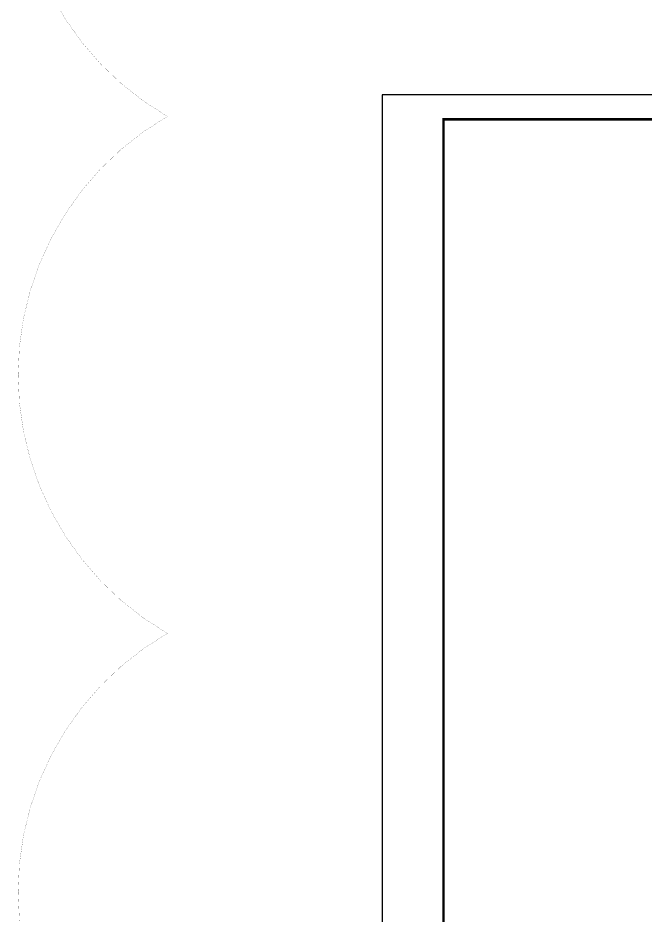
# Model space of a CAD drawing. Extents: x -812054 to 22247, y -644080 to 1003627.
# Drawn here: x -282496 to -256883, y -506181 to -469533 of the extents above; entities that cross this region are included whole.
import ezdxf

# ---------------------------------------------------------------- set-up
doc = ezdxf.new("R2010")
doc.units = 0
doc.header["$LTSCALE"] = 1000
doc.layers.get('0').update_dxf_attribs({"linetype": 'CONTINUOUS'})
doc.layers.add('-TK', color=7, linetype='CONTINUOUS')
doc.layers.add('审图修改', color=2, linetype='CONTINUOUS', plot=False)

# ---------------------------------------------------------------- blocks, each defined once
blk = doc.blocks.new('A1')
blk.add_lwpolyline([(0, 59400), (0, 0), (84100, 0), (84100, 59400)], close=True)
at = {"const_width": 100}
blk.add_lwpolyline([(2500, 58400), (2500, 1000), (83100, 1000), (83100, 58400)], close=True, dxfattribs=at)

msp = doc.modelspace()

# ---------------------------------------------------------------- linework, layer by layer
at = {"layer": '审图修改', "const_width": 5}
msp.add_lwpolyline([(-170802.01, -452436.51, -0.57735027), (-170802.01, -473554.74, -0.57735027), (-170802.01, -494672.96, -0.57735027), (-170802.01, -515791.18, -0.57735027), (-170802.01, -536909.41, -0.57735027), (-170802.01, -558027.63, -0.57735027), (-191920.24, -558027.63, -0.57735027), (-213038.46, -558027.63, -0.57735027), (-234156.69, -558027.63, -0.57735027), (-255274.91, -558027.63, -0.57735027), (-276393.13, -558027.63, -0.57735027), (-276393.13, -536909.41, -0.57735027), (-276393.13, -515791.18, -0.57735027), (-276393.13, -494672.96, -0.57735027), (-276393.13, -473554.74, -0.57735027), (-276393.13, -452436.51, -0.57735027)], format="xyb", dxfattribs=at)

# ---------------------------------------------------------------- block references
at = {"layer": '-TK'}
msp.add_blockref('A1', (-267613.63, -532075.79), dxfattribs=at)

doc.saveas('drawing.dxf')
